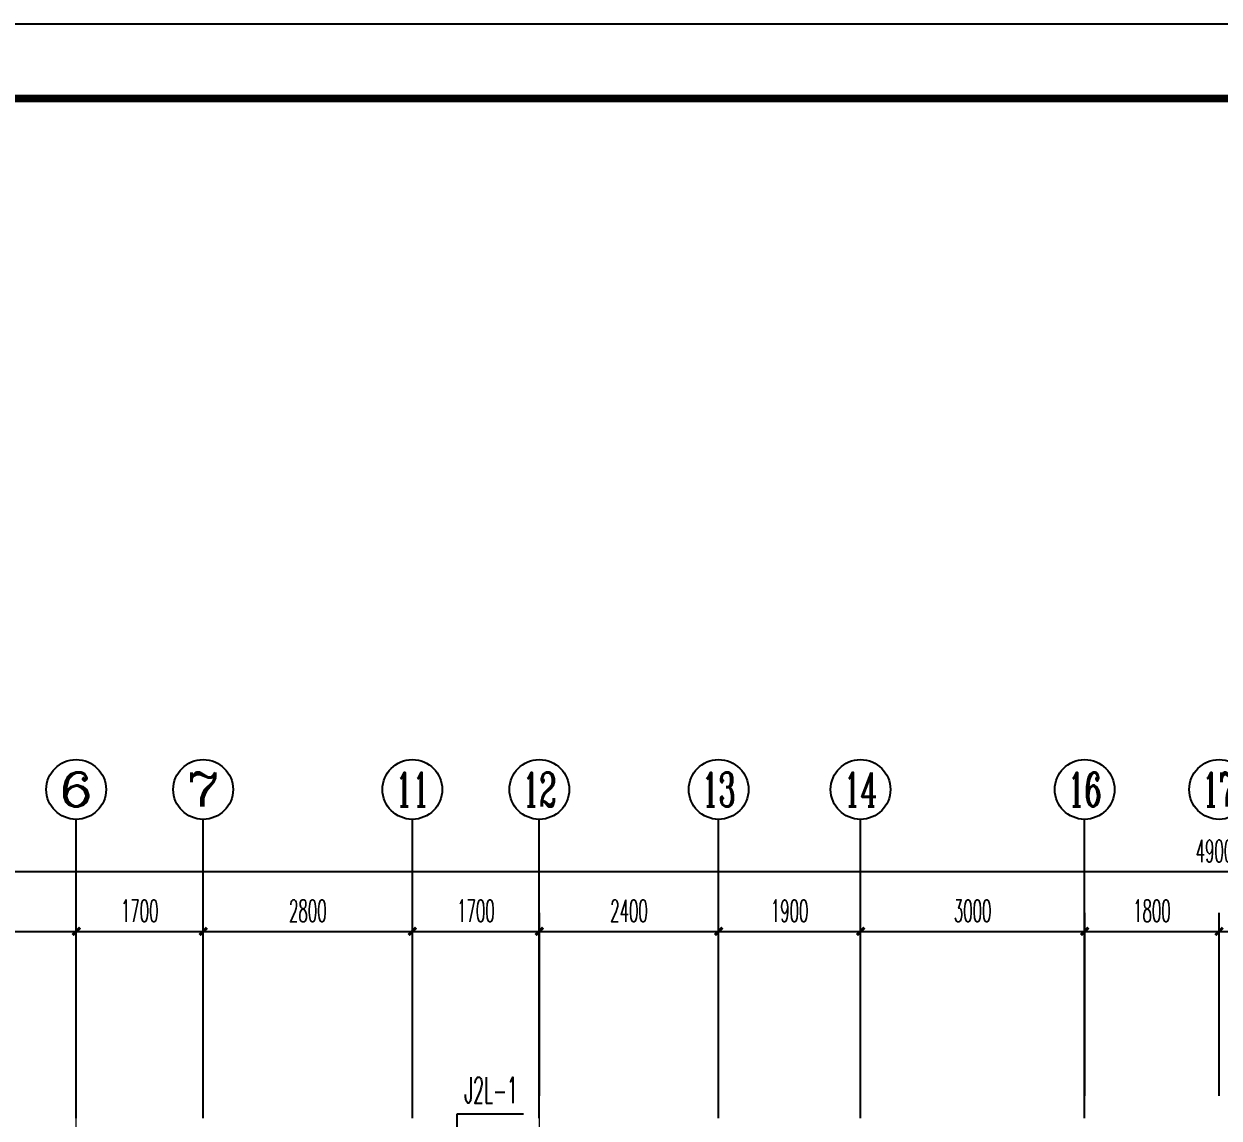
# Model space of a CAD drawing. Extents: x 27938 to 1042331, y -235042 to 1535213.
# Drawn here: x 690817 to 706817, y 378374 to 393024 of the extents above; entities that cross this region are included whole.
import ezdxf
from ezdxf.enums import TextEntityAlignment as Align

# ---------------------------------------------------------------- set-up
doc = ezdxf.new("R2010")
doc.units = 0
doc.header["$LTSCALE"] = 1000
doc.header["$MEASUREMENT"] = 0
doc.linetypes.add('DOTE', pattern=[2.42, 2, -0.2, 0.02, -0.2])
for name, color, linetype in [('3.5方案汇报，与郭总、侯月琴确定户型_t8$0$2020.03.04 -1安徽标准化洋房户型(UA）_t8_t8$0$看线', 154, 'Continuous'), ('AXIS', 3, 'Continuous'), ('AXIS_TEXT', 4, 'Continuous'), ('DIM_给水', 3, 'Continuous'), ('图框', 140, 'Continuous')]:
    doc.layers.add(name, color=color, linetype=linetype)
doc.layers.add('DOTE', color=19, linetype='DOTE', lineweight=9)
doc.layers.add('yichutu', color=7, linetype='Continuous', true_color=0xffffff, plot=False)
doc.styles.add('_TCH_AXIS', font='COMPLEX', dxfattribs={"bigfont": 'GBCBIG'})
doc.styles.add('_TCH_DIM_T3', font='SIMPLEX.shx', dxfattribs={"width": 0.494118, "bigfont": 'GBCBIG.shx'})
doc.styles.add('_TWT_SERIAL', font='simplex.shx', dxfattribs={"width": 0.6, "oblique": 10, "height": 3, "bigfont": 'aadri.shx'})
doc.styles.add('COMPLEX', font='COMPLEX')
doc.dimstyles.new('_TCH_ARCH&&100', dxfattribs={"dimtxt": 297.5, "dimasz": 100, "dimexe": 250, "dimexo": 300, "dimgap": 126.25, "dimtad": 1, "dimdec": 0, "dimzin": 0, "dimdsep": 46, "dimtxsty": '_TCH_DIM_T3', "dimblk": 'ARCHTICK', "dimcen": 0.09, "dimclrt": 4, "dimazin": 2, "dimtfac": 1, "dimtdec": 0, "dimtix": 1, "dimtmove": 2, "dimatfit": 3, "dimfxl": 1, "dimtolj": 1, "dimtzin": 0, "dimarcsym": 0})

# ---------------------------------------------------------------- blocks, each defined once
blk = doc.blocks.new('GFDGDGRDGRDG')
at = {"layer": 'DOTE', "linetype": 'DOTE', "ltscale": 0.3}
for p, q in [((584694, 360558), (584694, 376108)), ((590894, 360558), (590894, 376108))]:
    blk.add_line(p, q, dxfattribs=at)
blk = doc.blocks.new('TK')
at = {"layer": '图框'}
blk.add_lwpolyline([(465375, 548714), (549475, 548714), (549475, 489314), (465375, 489314)], close=True, dxfattribs=at)
blk.add_lwpolyline([(465375, 548714), (549475, 548714), (549475, 489314), (465375, 489314)], close=True, dxfattribs=at)
at = {"layer": '图框', "const_width": 100}
blk.add_lwpolyline([(548475, 490314), (548475, 547714), (467875, 547714), (467875, 490314)], close=True, dxfattribs=at)
blk = doc.blocks.new('yct-841-594-84100-59399.9999999999-100-1000.0')
at = {"layer": 'yichutu', "color": 7, "true_color": 0xffffff}
blk.add_lwpolyline([(0, 0), (0, 59400), (84100, 59400), (84100, 0)], close=True, dxfattribs=at)
blk = doc.blocks.new('_ArchTick')
at = {"color": 0, "linetype": 'ByBlock', "const_width": 0.4}
blk.add_lwpolyline([(-0.5, -0.5), (0.5, 0.5)], dxfattribs=at)
blk = doc.blocks.new('*D920')
at = {"layer": 'AXIS', "color": 0, "lineweight": -2}
for p, q in [((706817, 378674), (706817, 381124)), ((708617, 378674), (708617, 381124)), ((706817, 380874), (708617, 380874))]:
    blk.add_line(p, q, dxfattribs=at)
at = {"layer": 'Defpoints', "color": 0}
for p in [(708617, 380874), (706817, 378374), (708617, 378374)]:
    blk.add_point(p, dxfattribs=at)
at = {"layer": 'AXIS', "color": 0, "lineweight": -2, "xscale": 100, "yscale": 100, "zscale": 100, "rotation": 180}
blk.add_blockref('_ArchTick', (706817, 380874), dxfattribs=at)
at = {"layer": 'AXIS', "color": 0, "lineweight": -2, "xscale": 100, "yscale": 100, "zscale": 100}
blk.add_blockref('_ArchTick', (708617, 380874), dxfattribs=at)
at = {"layer": 'AXIS', "color": 4, "insert": (707717, 381149), "char_height": 297.5, "attachment_point": 5, "style": '_TCH_DIM_T3'}
blk.add_mtext('\\A1;1800', dxfattribs=at)
blk = doc.blocks.new('*D958')
at = {"layer": 'AXIS', "color": 0, "lineweight": -2}
for p, q in [((689117, 378674), (689117, 381124)), ((691517, 378674), (691517, 381124)), ((689117, 380874), (691517, 380874))]:
    blk.add_line(p, q, dxfattribs=at)
at = {"layer": 'Defpoints', "color": 0}
for p in [(691517, 380874), (689117, 378374), (691517, 378374)]:
    blk.add_point(p, dxfattribs=at)
at = {"layer": 'AXIS', "color": 0, "lineweight": -2, "xscale": 100, "yscale": 100, "zscale": 100, "rotation": 180}
blk.add_blockref('_ArchTick', (689117, 380874), dxfattribs=at)
at = {"layer": 'AXIS', "color": 0, "lineweight": -2, "xscale": 100, "yscale": 100, "zscale": 100}
blk.add_blockref('_ArchTick', (691517, 380874), dxfattribs=at)
at = {"layer": 'AXIS', "color": 4, "insert": (690317, 381149), "char_height": 297.5, "attachment_point": 5, "style": '_TCH_DIM_T3'}
blk.add_mtext('\\A1;2400', dxfattribs=at)
blk = doc.blocks.new('*D959')
at = {"layer": 'AXIS', "color": 0, "lineweight": -2}
for p, q in [((691517, 378674), (691517, 381124)), ((693217, 378674), (693217, 381124)), ((691517, 380874), (693217, 380874))]:
    blk.add_line(p, q, dxfattribs=at)
at = {"layer": 'Defpoints', "color": 0}
for p in [(693217, 380874), (691517, 378374), (693217, 378374)]:
    blk.add_point(p, dxfattribs=at)
at = {"layer": 'AXIS', "color": 0, "lineweight": -2, "xscale": 100, "yscale": 100, "zscale": 100, "rotation": 180}
blk.add_blockref('_ArchTick', (691517, 380874), dxfattribs=at)
at = {"layer": 'AXIS', "color": 0, "lineweight": -2, "xscale": 100, "yscale": 100, "zscale": 100}
blk.add_blockref('_ArchTick', (693217, 380874), dxfattribs=at)
at = {"layer": 'AXIS', "color": 4, "insert": (692367, 381149), "char_height": 297.5, "attachment_point": 5, "style": '_TCH_DIM_T3'}
blk.add_mtext('\\A1;1700', dxfattribs=at)
blk = doc.blocks.new('*D960')
at = {"layer": 'AXIS', "color": 0, "lineweight": -2}
for p, q in [((693217, 378674), (693217, 381124)), ((696017, 378674), (696017, 381124)), ((693217, 380874), (696017, 380874))]:
    blk.add_line(p, q, dxfattribs=at)
at = {"layer": 'Defpoints', "color": 0}
for p in [(696017, 380874), (693217, 378374), (696017, 378374)]:
    blk.add_point(p, dxfattribs=at)
at = {"layer": 'AXIS', "color": 0, "lineweight": -2, "xscale": 100, "yscale": 100, "zscale": 100, "rotation": 180}
blk.add_blockref('_ArchTick', (693217, 380874), dxfattribs=at)
at = {"layer": 'AXIS', "color": 0, "lineweight": -2, "xscale": 100, "yscale": 100, "zscale": 100}
blk.add_blockref('_ArchTick', (696017, 380874), dxfattribs=at)
at = {"layer": 'AXIS', "color": 4, "insert": (694617, 381149), "char_height": 297.5, "attachment_point": 5, "style": '_TCH_DIM_T3'}
blk.add_mtext('\\A1;2800', dxfattribs=at)
blk = doc.blocks.new('*D961')
at = {"layer": 'AXIS', "color": 0, "lineweight": -2}
for p, q in [((696017, 378674), (696017, 381124)), ((697717, 378674), (697717, 381124)), ((696017, 380874), (697717, 380874))]:
    blk.add_line(p, q, dxfattribs=at)
at = {"layer": 'Defpoints', "color": 0}
for p in [(697717, 380874), (696017, 378374), (697717, 378374)]:
    blk.add_point(p, dxfattribs=at)
at = {"layer": 'AXIS', "color": 0, "lineweight": -2, "xscale": 100, "yscale": 100, "zscale": 100, "rotation": 180}
blk.add_blockref('_ArchTick', (696017, 380874), dxfattribs=at)
at = {"layer": 'AXIS', "color": 0, "lineweight": -2, "xscale": 100, "yscale": 100, "zscale": 100}
blk.add_blockref('_ArchTick', (697717, 380874), dxfattribs=at)
at = {"layer": 'AXIS', "color": 4, "insert": (696867, 381149), "char_height": 297.5, "attachment_point": 5, "style": '_TCH_DIM_T3'}
blk.add_mtext('\\A1;1700', dxfattribs=at)
blk = doc.blocks.new('*D962')
at = {"layer": 'AXIS', "color": 0, "lineweight": -2}
for p, q in [((697717, 378674), (697717, 381124)), ((700117, 378674), (700117, 381124)), ((697717, 380874), (700117, 380874))]:
    blk.add_line(p, q, dxfattribs=at)
at = {"layer": 'Defpoints', "color": 0}
for p in [(700117, 380874), (697717, 378374), (700117, 378374)]:
    blk.add_point(p, dxfattribs=at)
at = {"layer": 'AXIS', "color": 0, "lineweight": -2, "xscale": 100, "yscale": 100, "zscale": 100, "rotation": 180}
blk.add_blockref('_ArchTick', (697717, 380874), dxfattribs=at)
at = {"layer": 'AXIS', "color": 0, "lineweight": -2, "xscale": 100, "yscale": 100, "zscale": 100}
blk.add_blockref('_ArchTick', (700117, 380874), dxfattribs=at)
at = {"layer": 'AXIS', "color": 4, "insert": (698917, 381149), "char_height": 297.5, "attachment_point": 5, "style": '_TCH_DIM_T3'}
blk.add_mtext('\\A1;2400', dxfattribs=at)
blk = doc.blocks.new('*D963')
at = {"layer": 'AXIS', "color": 0, "lineweight": -2}
for p, q in [((700117, 378674), (700117, 381124)), ((702017, 378674), (702017, 381124)), ((700117, 380874), (702017, 380874))]:
    blk.add_line(p, q, dxfattribs=at)
at = {"layer": 'Defpoints', "color": 0}
for p in [(702017, 380874), (700117, 378374), (702017, 378374)]:
    blk.add_point(p, dxfattribs=at)
at = {"layer": 'AXIS', "color": 0, "lineweight": -2, "xscale": 100, "yscale": 100, "zscale": 100, "rotation": 180}
blk.add_blockref('_ArchTick', (700117, 380874), dxfattribs=at)
at = {"layer": 'AXIS', "color": 0, "lineweight": -2, "xscale": 100, "yscale": 100, "zscale": 100}
blk.add_blockref('_ArchTick', (702017, 380874), dxfattribs=at)
at = {"layer": 'AXIS', "color": 4, "insert": (701067, 381149), "char_height": 297.5, "attachment_point": 5, "style": '_TCH_DIM_T3'}
blk.add_mtext('\\A1;1900', dxfattribs=at)
blk = doc.blocks.new('*D964')
at = {"layer": 'AXIS', "color": 0, "lineweight": -2}
for p, q in [((702017, 378674), (702017, 381124)), ((705017, 378674), (705017, 381124)), ((702017, 380874), (705017, 380874))]:
    blk.add_line(p, q, dxfattribs=at)
at = {"layer": 'Defpoints', "color": 0}
for p in [(705017, 380874), (702017, 378374), (705017, 378374)]:
    blk.add_point(p, dxfattribs=at)
at = {"layer": 'AXIS', "color": 0, "lineweight": -2, "xscale": 100, "yscale": 100, "zscale": 100, "rotation": 180}
blk.add_blockref('_ArchTick', (702017, 380874), dxfattribs=at)
at = {"layer": 'AXIS', "color": 0, "lineweight": -2, "xscale": 100, "yscale": 100, "zscale": 100}
blk.add_blockref('_ArchTick', (705017, 380874), dxfattribs=at)
at = {"layer": 'AXIS', "color": 4, "insert": (703517, 381149), "char_height": 297.5, "attachment_point": 5, "style": '_TCH_DIM_T3'}
blk.add_mtext('\\A1;3000', dxfattribs=at)
blk = doc.blocks.new('*D965')
at = {"layer": 'AXIS', "color": 0, "lineweight": -2}
for p, q in [((705017, 378674), (705017, 381124)), ((706817, 378674), (706817, 381124)), ((705017, 380874), (706817, 380874))]:
    blk.add_line(p, q, dxfattribs=at)
at = {"layer": 'Defpoints', "color": 0}
for p in [(706817, 380874), (705017, 378374), (706817, 378374)]:
    blk.add_point(p, dxfattribs=at)
at = {"layer": 'AXIS', "color": 0, "lineweight": -2, "xscale": 100, "yscale": 100, "zscale": 100, "rotation": 180}
blk.add_blockref('_ArchTick', (705017, 380874), dxfattribs=at)
at = {"layer": 'AXIS', "color": 0, "lineweight": -2, "xscale": 100, "yscale": 100, "zscale": 100}
blk.add_blockref('_ArchTick', (706817, 380874), dxfattribs=at)
at = {"layer": 'AXIS', "color": 4, "insert": (705917, 381149), "char_height": 297.5, "attachment_point": 5, "style": '_TCH_DIM_T3'}
blk.add_mtext('\\A1;1800', dxfattribs=at)
blk = doc.blocks.new('*D966')
at = {"layer": 'AXIS', "color": 0, "lineweight": -2}
for p, q in [((682317, 378674), (682317, 381924)), ((731317, 378674), (731317, 381924)), ((682317, 381674), (731317, 381674))]:
    blk.add_line(p, q, dxfattribs=at)
at = {"layer": 'Defpoints', "color": 0}
for p in [(731317, 381674), (682317, 378374), (731317, 378374)]:
    blk.add_point(p, dxfattribs=at)
at = {"layer": 'AXIS', "color": 0, "lineweight": -2, "xscale": 100, "yscale": 100, "zscale": 100, "rotation": 180}
blk.add_blockref('_ArchTick', (682317, 381674), dxfattribs=at)
at = {"layer": 'AXIS', "color": 0, "lineweight": -2, "xscale": 100, "yscale": 100, "zscale": 100}
blk.add_blockref('_ArchTick', (731317, 381674), dxfattribs=at)
at = {"layer": 'AXIS', "color": 4, "insert": (706817, 381949), "char_height": 297.5, "attachment_point": 5, "style": '_TCH_DIM_T3'}
blk.add_mtext('\\A1;49000', dxfattribs=at)
blk = doc.blocks.new('_AXISO')
blk.add_circle((0, 0), 0.5)
at = {"layer": 'AXIS_TEXT', "style": 'COMPLEX', "width": 1.041667}
blk.add_attdef('A', text='', height=0.56, dxfattribs=at).set_placement((-0.25, -0.28), (0.25, -0.28), align=Align.FIT)

msp = doc.modelspace()

# ---------------------------------------------------------------- linework, layer by layer
at = {"layer": 'AXIS'}
for p, q in [((691516.6, 378373.7), (691516.6, 382373.7)), ((693216.6, 378373.7), (693216.6, 382373.7)), ((696016.6, 378373.7), (696016.6, 382373.7)), ((697716.6, 378373.7), (697716.6, 382373.7)), ((700116.6, 378373.7), (700116.6, 382373.7)), ((702016.6, 378373.7), (702016.6, 382373.7)), ((705016.6, 378373.7), (705016.6, 382373.7))]:
    msp.add_line(p, q, dxfattribs=at)
at = {"layer": 'DIM_给水'}
for p, q in [((696616.6, 376173.7), (696616.6, 378432.7)), ((696616.6, 378432.7), (697505.1, 378432.7))]:
    msp.add_line(p, q, dxfattribs=at)

# ---------------------------------------------------------------- block references
msp.add_blockref('TK', (202139.1, -155690.1))
at = {"layer": '3.5方案汇报，与郭总、侯月琴确定户型_t8$0$2020.03.04 -1安徽标准化洋房户型(UA）_t8_t8$0$看线', "ltscale": 10}
msp.add_blockref('GFDGDGRDGRDG', (106822.9, 2265.4), dxfattribs=at)
at = {"layer": 'AXIS'}
ref = msp.add_blockref('_AXISO', (691516.6, 382773.7), dxfattribs=dict(at, xscale=800, yscale=800, zscale=800))
ref.add_attrib('A', '6', dxfattribs={"layer": 'AXIS_TEXT', "height": 452.5, "style": '_TCH_AXIS', "width": 1.5}).set_placement((691290.3, 382547.5), (691742.9, 382547.5), align=Align.FIT)
ref = msp.add_blockref('_AXISO', (693216.6, 382773.7), dxfattribs=dict(at, xscale=800, yscale=800, zscale=800))
ref.add_attrib('A', '7', dxfattribs={"layer": 'AXIS_TEXT', "height": 452.5, "style": '_TCH_AXIS', "width": 1.5}).set_placement((692990.3, 382547.5), (693442.9, 382547.5), align=Align.FIT)
ref = msp.add_blockref('_AXISO', (696016.6, 382773.7), dxfattribs=dict(at, xscale=800, yscale=800, zscale=800))
ref.add_attrib('A', '11', dxfattribs={"layer": 'AXIS_TEXT', "height": 452.55, "style": '_TCH_AXIS', "width": 0.875}).set_placement((695790.3, 382547.5), (696242.9, 382547.5), align=Align.FIT)
ref = msp.add_blockref('_AXISO', (697716.6, 382773.7), dxfattribs=dict(at, xscale=800, yscale=800, zscale=800))
ref.add_attrib('A', '12', dxfattribs={"layer": 'AXIS_TEXT', "height": 452.55, "style": '_TCH_AXIS', "width": 0.724138}).set_placement((697490.3, 382547.5), (697942.9, 382547.5), align=Align.FIT)
ref = msp.add_blockref('_AXISO', (700116.6, 382773.7), dxfattribs=dict(at, xscale=800, yscale=800, zscale=800))
ref.add_attrib('A', '13', dxfattribs={"layer": 'AXIS_TEXT', "height": 452.55, "style": '_TCH_AXIS', "width": 0.724138}).set_placement((699890.3, 382547.4), (700342.9, 382547.4), align=Align.FIT)
ref = msp.add_blockref('_AXISO', (702016.6, 382773.7), dxfattribs=dict(at, xscale=800, yscale=800, zscale=800))
ref.add_attrib('A', '14', dxfattribs={"layer": 'AXIS_TEXT', "height": 452.55, "style": '_TCH_AXIS', "width": 0.677419}).set_placement((701790.3, 382547.5), (702242.9, 382547.5), align=Align.FIT)
ref = msp.add_blockref('_AXISO', (705016.6, 382773.7), dxfattribs=dict(at, xscale=800, yscale=800, zscale=800))
ref.add_attrib('A', '16', dxfattribs={"layer": 'AXIS_TEXT', "height": 452.55, "style": '_TCH_AXIS', "width": 0.724138}).set_placement((704790.3, 382547.5), (705242.9, 382547.5), align=Align.FIT)
ref = msp.add_blockref('_AXISO', (706816.6, 382773.7), dxfattribs=dict(at, xscale=800, yscale=800, zscale=800))
ref.add_attrib('A', '17', dxfattribs={"layer": 'AXIS_TEXT', "height": 452.55, "style": '_TCH_AXIS', "width": 0.724138}).set_placement((706590.3, 382547.5), (707042.9, 382547.5), align=Align.FIT)
at = {"layer": 'yichutu'}
msp.add_blockref('yct-841-594-84100-59399.9999999999-100-1000.0', (667514.1, 333623.5), dxfattribs=at)

# ---------------------------------------------------------------- texts
at = {"layer": 'DIM_给水', "color": 7, "style": '_TWT_SERIAL', "width": 0.48}
msp.add_text('J2L-1', height=350, dxfattribs=at).set_placement((696715.3, 378572.7))

# ---------------------------------------------------------------- dimensions: what is measured, and where the dimension line sits
at = {"layer": 'AXIS'}
for p1, p2, distance, picture, middle in [((682316.6, 378373.7), (731316.6, 378373.7), 3300, '*D966', (706816.6, 381948.7)), ((689116.6, 378373.7), (691516.6, 378373.7), 2500, '*D958', (690316.6, 381148.7)), ((691516.6, 378373.7), (693216.6, 378373.7), 2500, '*D959', (692366.6, 381148.7)), ((693216.6, 378373.7), (696016.6, 378373.7), 2500, '*D960', (694616.6, 381148.7)), ((696016.6, 378373.7), (697716.6, 378373.7), 2500, '*D961', (696866.6, 381148.7)), ((697716.6, 378373.7), (700116.6, 378373.7), 2500, '*D962', (698916.6, 381148.7)), ((700116.6, 378373.7), (702016.6, 378373.7), 2500, '*D963', (701066.6, 381148.7)), ((702016.6, 378373.7), (705016.6, 378373.7), 2500, '*D964', (703516.6, 381148.7)), ((705016.6, 378373.7), (706816.6, 378373.7), 2500, '*D965', (705916.6, 381148.7)), ((706816.6, 378373.7), (708616.6, 378373.7), 2500, '*D920', (707716.6, 381148.7))]:
    dim = msp.add_aligned_dim(p1=p1, p2=p2, distance=distance, dimstyle='_TCH_ARCH&&100', dxfattribs=at)
    dim.commit()
    dim.dimension.update_dxf_attribs({"geometry": picture, "text_midpoint": middle})

doc.saveas('drawing.dxf')
